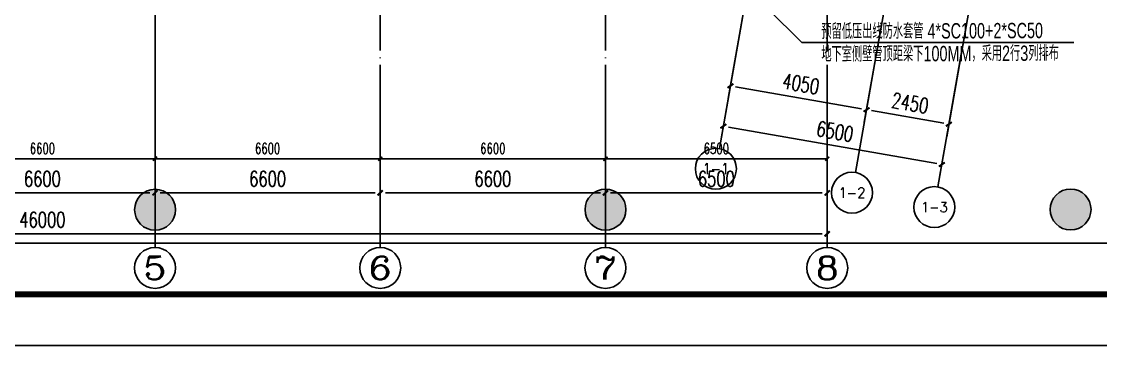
# Model space of a CAD drawing. Header units: millimetres. Extents: x 12325263 to 13848842, y -1463133 to 573208.
# Drawn here: x 12580687 to 12612302, y -908608 to -899116 of the extents above; entities that cross this region are included whole.
import ezdxf
from ezdxf.enums import TextEntityAlignment as Align

# ---------------------------------------------------------------- set-up
doc = ezdxf.new("R2010")
doc.units = ezdxf.units.MM
doc.header["$LTSCALE"] = 1000
doc.linetypes.add('DOTE', pattern=[2.42, 2, -0.2, 0.02, -0.2])
for name, color, linetype in [('A-AXIS', 16, 'DOTE'), ('AXIS', 3, 'Continuous'), ('AXIS_TEXT', 7, 'Continuous'), ('PUB_DIM', 83, 'Continuous'), ('TEL_TEXT', 2, 'Continuous'), ('TITLIN1', 7, 'Continuous'), ('裙楼结构柱网$0$0q-柱0', 6, 'Continuous'), ('裙楼结构柱网$0$0q-柱填充', 8, 'Continuous')]:
    doc.layers.add(name, color=color, linetype=linetype)
doc.styles.add('_TCH_AXIS', font='COMPLEX', dxfattribs={"bigfont": 'GBCBIG'})
doc.styles.add('_TCH_DIM_T3', font='SIMPLEX.shx', dxfattribs={"width": 0.705882, "bigfont": 'GBCBIG.shx'})
doc.styles.add('ACHT', font='simhei.ttf')
doc.styles.add('COMPLEX', font='COMPLEX')
doc.styles.add('HZ3', font='haiwenrs.shx', dxfattribs={"width": 0.8, "height": 3.5, "bigfont": 'haiwenzw.shx'})
doc.styles.add('TITXC', font='simhei.ttf')
doc.styles.add('TITXV', font='', dxfattribs={"width": 0.7})
doc.styles.get('TITXV').set_extended_font_data('SimSun')
doc.dimstyles.new('_TCH_ARCH&&120', dxfattribs={"dimtxt": 306, "dimasz": 120, "dimexe": 300, "dimexo": 360, "dimgap": 147, "dimtad": 1, "dimdec": 0, "dimzin": 0, "dimdsep": 46, "dimtxsty": '_TCH_DIM_T3', "dimblk": 'ARCHTICK', "dimcen": 0.09, "dimclrt": 7, "dimazin": 2, "dimtfac": 1, "dimtdec": 0, "dimtix": 1, "dimtmove": 2, "dimatfit": 3, "dimfxl": 1, "dimfxlon": 1, "dimtolj": 1, "dimtzin": 0, "dimarcsym": 0})
doc.dimstyles.new('_TCH_ARCH&&150', dxfattribs={"dimtxt": 446.25, "dimasz": 150, "dimexe": 375, "dimexo": 450, "dimgap": 189.375, "dimtad": 1, "dimdec": 0, "dimzin": 0, "dimdsep": 46, "dimtxsty": '_TCH_DIM_T3', "dimblk": 'asdggshdfhsg_ArchTick', "dimcen": 0.09, "dimclrt": 7, "dimazin": 2, "dimtfac": 1, "dimtdec": 0, "dimtix": 1, "dimtmove": 2, "dimatfit": 3, "dimfxl": 1, "dimtolj": 1, "dimtzin": 0, "dimarcsym": 0})

# ---------------------------------------------------------------- blocks, each defined once
blk = doc.blocks.new('asdfasdgfadfgfdgh')
blk.add_line((-1500, 750), (131850, 750))
blk = doc.blocks.new('横向图框_A0')
at = {"layer": 'TITLIN1'}
blk.add_lwpolyline([(0, 0), (1189, 0), (1189, 841), (0, 841)], close=True, dxfattribs=at)
at = {"layer": 'TITLIN1', "const_width": 1.2}
blk.add_lwpolyline([(25, 10), (1179, 10), (1179, 831), (25, 831)], close=True, dxfattribs=at)
blk.add_lwpolyline([(25, 10), (1179, 10), (1179, 831), (25, 831)], close=True, dxfattribs=at)
at = {"style": 'TITXV', "width": 0.8}
for tag, p in [('智能化', (9.38, 781)), ('暖通', (3.13, 781)), ('给排水', (15.63, 705)), ('建筑', (3.13, 705)), ('结构', (9.38, 705)), ('电气', (21.88, 705))]:
    blk.add_attdef(tag, text='', height=2.5, rotation=90, dxfattribs=at).set_placement(p, align=Align.MIDDLE_CENTER)
for tag, height, style, p in [('总工程师', 3, 'ACHT', (1143.11, 210.3)), ('审定', 3, 'ACHT', (1143.11, 202.3)), ('审核', 3, 'ACHT', (1143.11, 194.3)), ('设计总负责人1', 3, 'ACHT', (1143.11, 186.3)), ('设计总负责人2', 3, 'ACHT', (1143.11, 178.3)), ('设计总负责人3', 3, 'ACHT', (1143.11, 170.3)), ('专业负责人1', 3, 'ACHT', (1143.11, 162.3)), ('专业负责人2', 3, 'ACHT', (1143.11, 154.3)), ('专业负责人3', 3, 'ACHT', (1143.11, 146.3)), ('校核1', 3, 'ACHT', (1143.11, 138.3)), ('校核2', 3, 'ACHT', (1143.11, 130.3)), ('设计1', 3, 'ACHT', (1143.11, 122.3)), ('设计2', 3, 'ACHT', (1143.11, 114.3)), ('工程编号', 3, 'TITXC', (1142.31, 74.79)), ('专业', 3, 'TITXC', (1170.43, 74.79)), ('设计阶段', 3, 'TITXC', (1155.54, 67.78)), ('图号', 5, 'TITXC', (1140.34, 32.75)), ('出图日期', 3, 'ACHT', (1144.35, 24.29))]:
    blk.add_attdef(tag, text='', height=height, dxfattribs=dict(style=style)).set_placement(p, align=Align.MIDDLE_CENTER)
at = {"style": 'TITXC', "flags": 1}
for tag, height, p in [('建设单位', 3, (1149.82, 102.29)), ('工程名称', 3, (1149.82, 86.29)), ('图纸名称', 5, (1149.82, 51.04))]:
    blk.add_attdef(tag, text='', height=height, dxfattribs=at).set_placement(p, align=Align.MIDDLE_CENTER)
at = {"style": 'ACHT', "width": 0.8}
for tag, p in [('版本号', (1172.76, 32.79)), ('序号', (1172.76, 24.29))]:
    blk.add_attdef(tag, text='', height=3, dxfattribs=at).set_placement(p, align=Align.MIDDLE_CENTER)
blk = doc.blocks.new('*U20')
blk.add_blockref('横向图框_A0', (0, 0))
blk = doc.blocks.new('A$C15443CC7')
at = {"xscale": 150, "yscale": 150, "zscale": 150}
blk.add_blockref('*U20', (0, 0), dxfattribs=at)
blk = doc.blocks.new('_AXISO')
blk.add_circle((0, 0), 0.5)
at = {"layer": 'AXIS_TEXT', "style": 'COMPLEX', "width": 1.041667}
blk.add_attdef('A', text='', height=0.56, dxfattribs=at).set_placement((-0.25, -0.28), (0.25, -0.28), align=Align.FIT)
blk = doc.blocks.new('asdggshdfhsg_ArchTick')
at = {"color": 0, "linetype": 'ByBlock', "const_width": 0.4}
blk.add_lwpolyline([(-0.5, -0.5), (0.5, 0.5)], dxfattribs=at)
blk = doc.blocks.new('*D5238')
at = {"layer": 'AXIS', "color": 0, "lineweight": -2, "transparency": 16777216}
for p, q in [((12424866.81071, 979039.75909), (12424866.81071, 976164.75909)), ((12470866.81071, 979039.75909), (12470866.81071, 976164.75909)), ((12425016.81071, 976539.75909), (12470716.81071, 976539.75909))]:
    blk.add_line(p, q, dxfattribs=at)
at = {"layer": 'Defpoints', "color": 0, "transparency": 16777216}
for p in [(12424866.81071, 979489.75909), (12470866.81071, 979489.75909), (12470866.81071, 976539.75909)]:
    blk.add_point(p, dxfattribs=at)
at = {"layer": 'AXIS', "color": 0, "lineweight": -2, "transparency": 16777216, "xscale": 150, "yscale": 150, "zscale": 150, "rotation": 180}
blk.add_blockref('asdggshdfhsg_ArchTick', (12424866.81071, 976539.75909), dxfattribs=at)
at = {"layer": 'AXIS', "color": 0, "lineweight": -2, "transparency": 16777216, "xscale": 150, "yscale": 150, "zscale": 150}
blk.add_blockref('asdggshdfhsg_ArchTick', (12470866.81071, 976539.75909), dxfattribs=at)
at = {"layer": 'AXIS', "color": 7, "transparency": 16777216, "insert": (12447866.81071, 976952.25909), "char_height": 446.25, "attachment_point": 5, "style": '_TCH_DIM_T3'}
blk.add_mtext('\\A1;46000', dxfattribs=at)
blk = doc.blocks.new('*D5243')
at = {"layer": 'AXIS', "color": 0, "lineweight": -2, "transparency": 16777216}
for p, q in [((12444567, 979040), (12444567, 977365)), ((12451167, 979040), (12451167, 977365)), ((12444717, 977740), (12451017, 977740))]:
    blk.add_line(p, q, dxfattribs=at)
at = {"layer": 'Defpoints', "color": 0, "transparency": 16777216}
for p in [(12444567, 979490), (12451167, 979490), (12451167, 977740)]:
    blk.add_point(p, dxfattribs=at)
at = {"layer": 'AXIS', "color": 0, "lineweight": -2, "transparency": 16777216, "xscale": 150, "yscale": 150, "zscale": 150, "rotation": 180}
blk.add_blockref('asdggshdfhsg_ArchTick', (12444567, 977740), dxfattribs=at)
at = {"layer": 'AXIS', "color": 0, "lineweight": -2, "transparency": 16777216, "xscale": 150, "yscale": 150, "zscale": 150}
blk.add_blockref('asdggshdfhsg_ArchTick', (12451167, 977740), dxfattribs=at)
at = {"layer": 'AXIS', "color": 7, "transparency": 16777216, "insert": (12447867, 978152), "char_height": 446.2, "attachment_point": 5, "style": '_TCH_DIM_T3'}
blk.add_mtext('\\A1;6600', dxfattribs=at)
blk = doc.blocks.new('*D5244')
at = {"layer": 'AXIS', "color": 0, "lineweight": -2, "transparency": 16777216}
for p, q in [((12451167, 979040), (12451167, 977365)), ((12457767, 979040), (12457767, 977365)), ((12451317, 977740), (12457617, 977740))]:
    blk.add_line(p, q, dxfattribs=at)
at = {"layer": 'Defpoints', "color": 0, "transparency": 16777216}
for p in [(12451167, 979490), (12457767, 979490), (12457767, 977740)]:
    blk.add_point(p, dxfattribs=at)
at = {"layer": 'AXIS', "color": 0, "lineweight": -2, "transparency": 16777216, "xscale": 150, "yscale": 150, "zscale": 150, "rotation": 180}
blk.add_blockref('asdggshdfhsg_ArchTick', (12451167, 977740), dxfattribs=at)
at = {"layer": 'AXIS', "color": 0, "lineweight": -2, "transparency": 16777216, "xscale": 150, "yscale": 150, "zscale": 150}
blk.add_blockref('asdggshdfhsg_ArchTick', (12457767, 977740), dxfattribs=at)
at = {"layer": 'AXIS', "color": 7, "transparency": 16777216, "insert": (12454467, 978152), "char_height": 446.2, "attachment_point": 5, "style": '_TCH_DIM_T3'}
blk.add_mtext('\\A1;6600', dxfattribs=at)
blk = doc.blocks.new('*D5245')
at = {"layer": 'AXIS', "color": 0, "lineweight": -2, "transparency": 16777216}
for p, q in [((12457767, 979040), (12457767, 977365)), ((12464367, 979040), (12464367, 977365)), ((12457917, 977740), (12464217, 977740))]:
    blk.add_line(p, q, dxfattribs=at)
at = {"layer": 'Defpoints', "color": 0, "transparency": 16777216}
for p in [(12457767, 979490), (12464367, 979490), (12464367, 977740)]:
    blk.add_point(p, dxfattribs=at)
at = {"layer": 'AXIS', "color": 0, "lineweight": -2, "transparency": 16777216, "xscale": 150, "yscale": 150, "zscale": 150, "rotation": 180}
blk.add_blockref('asdggshdfhsg_ArchTick', (12457767, 977740), dxfattribs=at)
at = {"layer": 'AXIS', "color": 0, "lineweight": -2, "transparency": 16777216, "xscale": 150, "yscale": 150, "zscale": 150}
blk.add_blockref('asdggshdfhsg_ArchTick', (12464367, 977740), dxfattribs=at)
at = {"layer": 'AXIS', "color": 7, "transparency": 16777216, "insert": (12461067, 978152), "char_height": 446.2, "attachment_point": 5, "style": '_TCH_DIM_T3'}
blk.add_mtext('\\A1;6600', dxfattribs=at)
blk = doc.blocks.new('*D5246')
at = {"layer": 'AXIS', "color": 0, "lineweight": -2, "transparency": 16777216}
for p, q in [((12464367, 979040), (12464367, 977365)), ((12470867, 979040), (12470867, 977365)), ((12464517, 977740), (12470717, 977740))]:
    blk.add_line(p, q, dxfattribs=at)
at = {"layer": 'Defpoints', "color": 0, "transparency": 16777216}
for p in [(12464367, 979490), (12470867, 979490), (12470867, 977740)]:
    blk.add_point(p, dxfattribs=at)
at = {"layer": 'AXIS', "color": 0, "lineweight": -2, "transparency": 16777216, "xscale": 150, "yscale": 150, "zscale": 150, "rotation": 180}
blk.add_blockref('asdggshdfhsg_ArchTick', (12464367, 977740), dxfattribs=at)
at = {"layer": 'AXIS', "color": 0, "lineweight": -2, "transparency": 16777216, "xscale": 150, "yscale": 150, "zscale": 150}
blk.add_blockref('asdggshdfhsg_ArchTick', (12470867, 977740), dxfattribs=at)
at = {"layer": 'AXIS', "color": 7, "transparency": 16777216, "insert": (12467617, 978152), "char_height": 446.2, "attachment_point": 5, "style": '_TCH_DIM_T3'}
blk.add_mtext('\\A1;6500', dxfattribs=at)
blk = doc.blocks.new('*D5455')
at = {"layer": 'AXIS', "color": 0, "lineweight": -2, "transparency": 16777216}
for p, q in [((-1613, -6875), (-2456, -11676)), ((4789, -7999), (3946, -12800)), ((-2244, -11333), (3863, -12405))]:
    blk.add_line(p, q, dxfattribs=at)
at = {"layer": 'Defpoints', "color": 0, "transparency": 16777216}
for p in [(-1535, -6431), (4867, -7555), (4011, -12431)]:
    blk.add_point(p, dxfattribs=at)
at = {"layer": 'AXIS', "color": 0, "lineweight": -2, "transparency": 16777216, "xscale": 150, "yscale": 150, "zscale": 150}
for p, rotation in [((-2391, -11307), 170.0413192127123), ((4011, -12431), 350.0413192127123)]:
    blk.add_blockref('asdggshdfhsg_ArchTick', p, dxfattribs=dict(at, rotation=rotation))
at = {"layer": 'AXIS', "color": 7, "transparency": 16777216, "insert": (881, -11463), "char_height": 446.2, "attachment_point": 5, "rotation": 350.0413, "style": '_TCH_DIM_T3'}
blk.add_mtext('\\A1;6500', dxfattribs=at)
blk = doc.blocks.new('*D5456')
at = {"layer": 'AXIS', "color": 0, "lineweight": -2, "transparency": 16777216}
for p, q in [((-1613, -6875), (-2249, -10494)), ((2376, -7575), (1740, -11195)), ((-2036, -10151), (1657, -10799))]:
    blk.add_line(p, q, dxfattribs=at)
at = {"layer": 'Defpoints', "color": 0, "transparency": 16777216}
for p in [(-1535, -6431), (2454, -7132), (1805, -10825)]:
    blk.add_point(p, dxfattribs=at)
at = {"layer": 'AXIS', "color": 0, "lineweight": -2, "transparency": 16777216, "xscale": 150, "yscale": 150, "zscale": 150}
for p, rotation in [((-2184, -10125), 170.0413192127141), ((1805, -10825), 350.0413192127141)]:
    blk.add_blockref('asdggshdfhsg_ArchTick', p, dxfattribs=dict(at, rotation=rotation))
at = {"layer": 'AXIS', "color": 7, "transparency": 16777216, "insert": (-118, -10069), "char_height": 446.2, "attachment_point": 5, "rotation": 350.0413, "style": '_TCH_DIM_T3'}
blk.add_mtext('\\A1;4050', dxfattribs=at)
blk = doc.blocks.new('*D5457')
at = {"layer": 'AXIS', "color": 0, "lineweight": -2, "transparency": 16777216}
for p, q in [((2376, -7575), (1740, -11195)), ((4789, -7999), (4153, -11618)), ((1953, -10851), (4070, -11223))]:
    blk.add_line(p, q, dxfattribs=at)
at = {"layer": 'Defpoints', "color": 0, "transparency": 16777216}
for p in [(2454, -7132), (4867, -7555), (4218, -11249)]:
    blk.add_point(p, dxfattribs=at)
at = {"layer": 'AXIS', "color": 0, "lineweight": -2, "transparency": 16777216, "xscale": 150, "yscale": 150, "zscale": 150}
for p, rotation in [((1805, -10825), 170.0413192127141), ((4218, -11249), 350.0413192127141)]:
    blk.add_blockref('asdggshdfhsg_ArchTick', p, dxfattribs=dict(at, rotation=rotation))
at = {"layer": 'AXIS', "color": 7, "transparency": 16777216, "insert": (3083, -10631), "char_height": 446.2, "attachment_point": 5, "rotation": 350.0413, "style": '_TCH_DIM_T3'}
blk.add_mtext('\\A1;2450', dxfattribs=at)
blk = doc.blocks.new('*U1299')
at = {"layer": '裙楼结构柱网$0$0q-柱填充'}
h = blk.add_hatch(color=256, dxfattribs=at)
h.dxf.hatch_style = 1
edge = h.paths.add_edge_path()
edge.add_arc((0, 0), 600, 0, 360)
at = {"layer": '裙楼结构柱网$0$0q-柱0'}
blk.add_circle((0, 0), 600, dxfattribs=at)
blk = doc.blocks.new('A$C33CE3D08')
at = {"rotation": 45.01338002661608}
for p in [(156219, 27945, 0), (142796, 25585, 0), (129796, 23299, 0)]:
    blk.add_blockref('*U1299', p, dxfattribs=at)
blk = doc.blocks.new('_ArchTick')
at = {"color": 0, "linetype": 'ByBlock', "const_width": 0.4}
blk.add_lwpolyline([(-0.5, -0.5), (0.5, 0.5)], dxfattribs=at)
blk = doc.blocks.new('*D4786')
at = {"layer": 'Defpoints', "color": 0, "transparency": 16777216}
for p in [(12577997, -899537), (12584597, -899537), (12584597, -903137)]:
    blk.add_point(p, dxfattribs=at)
at = {"layer": 'PUB_DIM', "color": 0, "lineweight": -2, "transparency": 16777216}
for p, q in [((12577997, -903136), (12577997, -903437)), ((12577997, -903137), (12584597, -903137)), ((12584597, -903136), (12584597, -903437))]:
    blk.add_line(p, q, dxfattribs=at)
at = {"layer": 'PUB_DIM', "color": 0, "lineweight": -2, "transparency": 16777216, "xscale": 120, "yscale": 120, "zscale": 120, "rotation": 180}
blk.add_blockref('_ArchTick', (12577997, -903137), dxfattribs=at)
at = {"layer": 'PUB_DIM', "color": 0, "lineweight": -2, "transparency": 16777216, "xscale": 120, "yscale": 120, "zscale": 120}
blk.add_blockref('_ArchTick', (12584597, -903137), dxfattribs=at)
at = {"layer": 'PUB_DIM', "color": 7, "transparency": 16777216, "insert": (12581297, -902837), "char_height": 306, "attachment_point": 5, "style": '_TCH_DIM_T3'}
blk.add_mtext('\\A1;6600', dxfattribs=at)
blk = doc.blocks.new('*D4787')
at = {"layer": 'Defpoints', "color": 0, "transparency": 16777216}
for p in [(12584597, -899537), (12591197, -899537), (12591197, -903137)]:
    blk.add_point(p, dxfattribs=at)
at = {"layer": 'PUB_DIM', "color": 0, "lineweight": -2, "transparency": 16777216}
for p, q in [((12584597, -903136), (12584597, -903437)), ((12584597, -903137), (12591197, -903137)), ((12591197, -903136), (12591197, -903437))]:
    blk.add_line(p, q, dxfattribs=at)
at = {"layer": 'PUB_DIM', "color": 0, "lineweight": -2, "transparency": 16777216, "xscale": 120, "yscale": 120, "zscale": 120, "rotation": 180}
blk.add_blockref('_ArchTick', (12584597, -903137), dxfattribs=at)
at = {"layer": 'PUB_DIM', "color": 0, "lineweight": -2, "transparency": 16777216, "xscale": 120, "yscale": 120, "zscale": 120}
blk.add_blockref('_ArchTick', (12591197, -903137), dxfattribs=at)
at = {"layer": 'PUB_DIM', "color": 7, "transparency": 16777216, "insert": (12587897, -902837), "char_height": 306, "attachment_point": 5, "style": '_TCH_DIM_T3'}
blk.add_mtext('\\A1;6600', dxfattribs=at)
blk = doc.blocks.new('*D4788')
at = {"layer": 'Defpoints', "color": 0, "transparency": 16777216}
for p in [(12591197, -899537), (12597797, -899537), (12597797, -903137)]:
    blk.add_point(p, dxfattribs=at)
at = {"layer": 'PUB_DIM', "color": 0, "lineweight": -2, "transparency": 16777216}
for p, q in [((12591197, -903136), (12591197, -903437)), ((12591197, -903137), (12597797, -903137)), ((12597797, -903136), (12597797, -903437))]:
    blk.add_line(p, q, dxfattribs=at)
at = {"layer": 'PUB_DIM', "color": 0, "lineweight": -2, "transparency": 16777216, "xscale": 120, "yscale": 120, "zscale": 120, "rotation": 180}
blk.add_blockref('_ArchTick', (12591197, -903137), dxfattribs=at)
at = {"layer": 'PUB_DIM', "color": 0, "lineweight": -2, "transparency": 16777216, "xscale": 120, "yscale": 120, "zscale": 120}
blk.add_blockref('_ArchTick', (12597797, -903137), dxfattribs=at)
at = {"layer": 'PUB_DIM', "color": 7, "transparency": 16777216, "insert": (12594497, -902837), "char_height": 306, "attachment_point": 5, "style": '_TCH_DIM_T3'}
blk.add_mtext('\\A1;6600', dxfattribs=at)
blk = doc.blocks.new('*D4789')
at = {"layer": 'Defpoints', "color": 0, "transparency": 16777216}
for p in [(12597797, -899537), (12604297, -899537), (12604297, -903137)]:
    blk.add_point(p, dxfattribs=at)
at = {"layer": 'PUB_DIM', "color": 0, "lineweight": -2, "transparency": 16777216}
for p, q in [((12597797, -903136), (12597797, -903437)), ((12597797, -903137), (12604297, -903137)), ((12604297, -903136), (12604297, -903437))]:
    blk.add_line(p, q, dxfattribs=at)
at = {"layer": 'PUB_DIM', "color": 0, "lineweight": -2, "transparency": 16777216, "xscale": 120, "yscale": 120, "zscale": 120, "rotation": 180}
blk.add_blockref('_ArchTick', (12597797, -903137), dxfattribs=at)
at = {"layer": 'PUB_DIM', "color": 0, "lineweight": -2, "transparency": 16777216, "xscale": 120, "yscale": 120, "zscale": 120}
blk.add_blockref('_ArchTick', (12604297, -903137), dxfattribs=at)
at = {"layer": 'PUB_DIM', "color": 7, "transparency": 16777216, "insert": (12601047, -902837), "char_height": 306, "attachment_point": 5, "style": '_TCH_DIM_T3'}
blk.add_mtext('\\A1;6500', dxfattribs=at)
blk = doc.blocks.new('qlzw')
at = {"layer": 'A-AXIS'}
for p, q in [((12451166.8, 979489.8), (12451166.8, 1082089.8)), ((12457766.8, 979489.8), (12457766.8, 1082089.8)), ((12464366.8, 979489.8), (12464366.8, 1082089.8)), ((12470866.8, 979489.8), (12470866.8, 1082089.8)), ((12451166.8, 991589.8), (12451166.8, 977939.8))]:
    blk.add_line(p, q, dxfattribs=at)
at = {"layer": 'AXIS'}
for p, q in [((12451166.8, 979489.8), (12451166.8, 976139.8)), ((12457766.8, 979489.8), (12457766.8, 976139.8)), ((12464366.8, 979489.8), (12464366.8, 976139.8)), ((12470866.8, 979489.8), (12470866.8, 976139.8))]:
    blk.add_line(p, q, dxfattribs=at)
ref = blk.add_blockref('_AXISO', (12451166.8, 975539.8), dxfattribs=dict(at, xscale=1200, yscale=1200, zscale=1200))
ref.add_attrib('A', '5', dxfattribs={"layer": 'AXIS_TEXT', "height": 678.8, "style": '_TCH_AXIS', "width": 1.5}).set_placement((12450827.4, 975200.3), (12451506.2, 975200.3), align=Align.FIT)
ref = blk.add_blockref('_AXISO', (12457766.8, 975539.8), dxfattribs=dict(at, xscale=1200, yscale=1200, zscale=1200))
ref.add_attrib('A', '6', dxfattribs={"layer": 'AXIS_TEXT', "height": 678.8, "style": '_TCH_AXIS', "width": 1.5}).set_placement((12457427.4, 975200.3), (12458106.2, 975200.3), align=Align.FIT)
ref = blk.add_blockref('_AXISO', (12464366.8, 975539.8), dxfattribs=dict(at, xscale=1200, yscale=1200, zscale=1200))
ref.add_attrib('A', '7', dxfattribs={"layer": 'AXIS_TEXT', "height": 678.8, "style": '_TCH_AXIS', "width": 1.5}).set_placement((12464027.4, 975200.3), (12464706.2, 975200.3), align=Align.FIT)
ref = blk.add_blockref('_AXISO', (12470866.8, 975539.8), dxfattribs=dict(at, xscale=1200, yscale=1200, zscale=1200))
ref.add_attrib('A', '8', dxfattribs={"layer": 'AXIS_TEXT', "height": 678.8, "style": '_TCH_AXIS', "width": 1.5}).set_placement((12470527.4, 975200.3), (12471206.2, 975200.3), align=Align.FIT)
for p1, p2, distance, picture, middle in [((12424866.8, 979489.8), (12470866.8, 979489.8), -2950, '*D5238', (12447866.8, 976952.3)), ((12444566.8, 979489.8), (12451166.8, 979489.8), -1750, '*D5243', (12447866.8, 978152.3)), ((12451166.8, 979489.8), (12457766.8, 979489.8), -1750, '*D5244', (12454466.8, 978152.3)), ((12457766.8, 979489.8), (12464366.8, 979489.8), -1750, '*D5245', (12461066.8, 978152.3)), ((12464366.8, 979489.8), (12470866.8, 979489.8), -1750, '*D5246', (12467616.8, 978152.3))]:
    dim = blk.add_aligned_dim(p1=p1, p2=p2, distance=distance, dimstyle='_TCH_ARCH&&150', dxfattribs=at)
    dim.commit()
    dim.dimension.update_dxf_attribs({"geometry": picture, "text_midpoint": middle})
blk = doc.blocks.new('asdfadfgsdg')
at = {"layer": 'AXIS'}
for p, q in [((-1794.8, -7908.8), (-2507.1, -11965.5)), ((2194.2, -8609.2), (1481.9, -12665.9)), ((4607.3, -9032.9), (3895, -13089.6))]:
    blk.add_line(p, q, dxfattribs=at)
ref = blk.add_blockref('_AXISO', (-2610.8, -12556.4), dxfattribs=dict(at, xscale=1200, yscale=1200, zscale=1200))
ref.add_attrib('A', '1-1', dxfattribs={"layer": 'AXIS_TEXT', "height": 325.28, "style": '_TCH_AXIS'}).set_placement((-2998.1, -12719.1), (-2223.6, -12719.1), align=Align.FIT)
ref = blk.add_blockref('_AXISO', (1378.2, -13256.8), dxfattribs=dict(at, xscale=1200, yscale=1200, zscale=1200))
ref.add_attrib('A', '1-2', dxfattribs={"layer": 'AXIS_TEXT', "height": 299.63, "style": '_TCH_AXIS'}).set_placement((985.8, -13406.6), (1770.5, -13406.6), align=Align.FIT)
ref = blk.add_blockref('_AXISO', (3791.2, -13680.5), dxfattribs=dict(at, xscale=1200, yscale=1200, zscale=1200))
ref.add_attrib('A', '1-3', dxfattribs={"layer": 'AXIS_TEXT', "height": 299.63, "style": '_TCH_AXIS'}).set_placement((3398.9, -13830.3), (4183.6, -13830.3), align=Align.FIT)
for p1, p2, distance, picture, middle in [((-1535.4, -6431.4), (4866.7, -7555.5), -4950, '*D5455', (881, -11462.6)), ((-1535.4, -6431.4), (2453.6, -7131.8), -3750, '*D5456', (-118.1, -10068.8)), ((2453.6, -7131.8), (4866.7, -7555.5), -3750, '*D5457', (3083, -10630.8))]:
    dim = blk.add_aligned_dim(p1=p1, p2=p2, distance=distance, dimstyle='_TCH_ARCH&&150', dxfattribs=at)
    dim.commit()
    dim.dimension.update_dxf_attribs({"geometry": picture, "text_midpoint": middle})

msp = doc.modelspace()

# ---------------------------------------------------------------- linework, layer by layer
at = {"layer": 'TEL_TEXT'}
for p, q in [((12603556.1, -899726.1), (12602557.1, -898742.4)), ((12611525.3, -899726.1), (12603556.1, -899726.1))]:
    msp.add_line(p, q, dxfattribs=at)

# ---------------------------------------------------------------- block references
for name, p in [('A$C15443CC7', (12470491.6, -908608)), ('asdfasdgfadfgfdgh', (12505741.6, -906358)), ('asdfadfgsdg', (12603643.4, -890874))]:
    msp.add_blockref(name, p)
at = {"color": 2}
msp.add_blockref('qlzw', (133430, -1881876.5), dxfattribs=at)
at = {"rotation": 350.0412492531646}
msp.add_blockref('A$C33CE3D08', (12452730, -905131.8), dxfattribs=at)

# ---------------------------------------------------------------- texts
at = {"layer": 'TEL_TEXT', "style": 'HZ3', "width": 0.7}
for s, p in [('预留低压出线防水套管 4*SC100+2*SC50', (12604125.7, -899628.7)), ('地下室侧壁管顶距梁下100MM，采用2行3列排布', (12604125.7, -900294.6))]:
    msp.add_text(s, height=450, rotation=0.24401, dxfattribs=at).set_placement(p)

# ---------------------------------------------------------------- dimensions: what is measured, and where the dimension line sits
at = {"layer": 'PUB_DIM'}
for p1, p2, picture, middle in [((12577996.8, -899536.8), (12584596.8, -899536.8), '*D4786', (12581296.8, -902836.8)), ((12584596.8, -899536.8), (12591196.8, -899536.8), '*D4787', (12587896.8, -902836.8)), ((12591196.8, -899536.8), (12597796.8, -899536.8), '*D4788', (12594496.8, -902836.8)), ((12597796.8, -899536.8), (12604296.8, -899536.8), '*D4789', (12601046.8, -902836.8))]:
    dim = msp.add_aligned_dim(p1=p1, p2=p2, distance=-3600, dimstyle='_TCH_ARCH&&120', dxfattribs=at)
    dim.commit()
    dim.dimension.update_dxf_attribs({"geometry": picture, "text_midpoint": middle})

doc.saveas('drawing.dxf')
